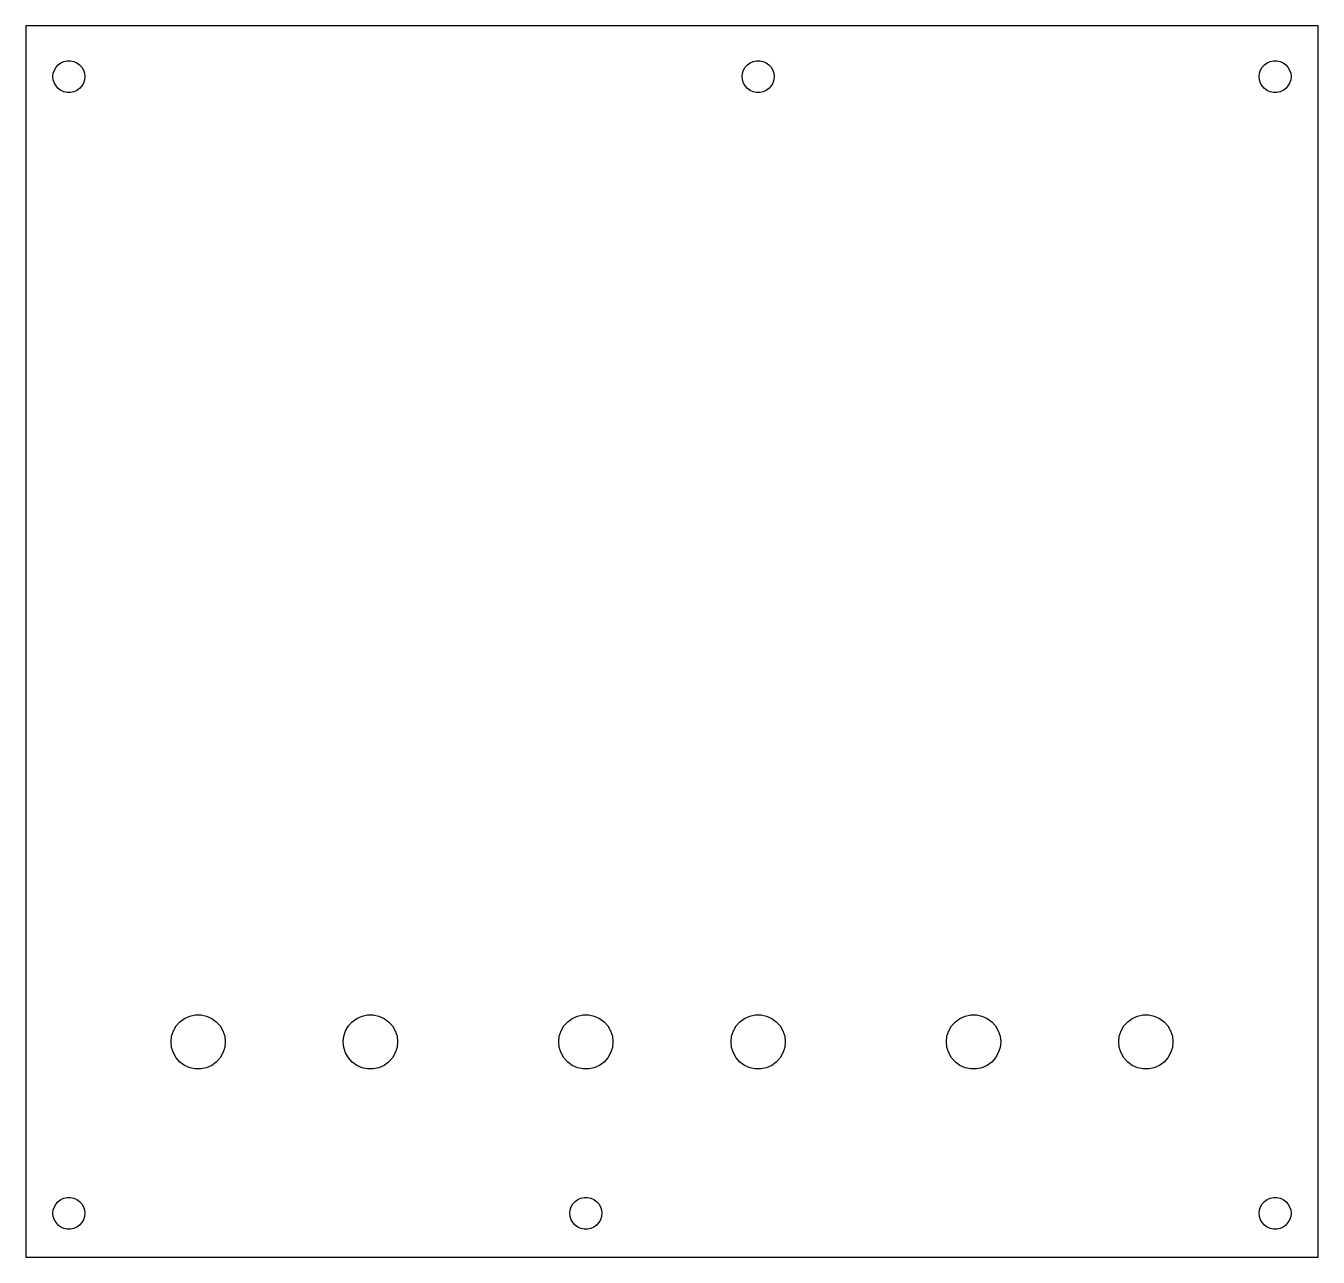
# Model space of a CAD drawing. Extents: x 0 to 150, y 0 to 143.
import ezdxf

# ---------------------------------------------------------------- set-up
doc = ezdxf.new("R2010")
doc.units = 0
doc.layers.add('Layer_1', color=7, linetype='CONTINUOUS')

msp = doc.modelspace()

# ---------------------------------------------------------------- linework, layer by layer
at = {"layer": 'Layer_1', "color": 7}
for points in [[(149.75085, 142.75085), (0.249149, 142.75085), (0.249149, 0.24915), (149.75085, 0.24915)], [(5.040173, 135.03782), (4.662459, 135.11832), (4.310624, 135.27477), (3.998718, 135.50111), (3.74068, 135.7883), (3.548188, 136.12197), (3.428398, 136.48775), (3.388468, 136.87145), (3.428398, 137.2551), (3.548188, 137.62089), (3.74068, 137.95455), (3.998718, 138.24174), (4.310624, 138.46809), (4.662459, 138.62453), (5.040173, 138.70503), (5.424894, 138.70503), (5.802646, 138.62453), (6.154481, 138.46809), (6.466386, 138.24174), (6.724423, 137.95455), (6.916916, 137.62089), (7.036329, 137.2551), (7.076249, 136.87145), (7.036329, 136.48775), (6.916916, 136.12197), (6.724423, 135.7883), (6.466386, 135.50111), (6.154481, 135.27477), (5.802646, 135.11832), (5.424894, 135.03782)], [(84.774048, 135.03782), (84.396968, 135.11832), (84.044758, 135.27477), (83.732858, 135.50111), (83.474828, 135.7883), (83.281958, 136.12197), (83.162918, 136.48775), (83.122618, 136.87145), (83.162918, 137.2551), (83.281958, 137.62089), (83.474828, 137.95455), (83.732858, 138.24174), (84.044758, 138.46809), (84.396968, 138.62453), (84.774048, 138.70503), (85.159558, 138.70503), (85.536598, 138.62453), (85.888808, 138.46809), (86.200718, 138.24174), (86.458748, 137.95455), (86.651618, 137.62089), (86.770658, 137.2551), (86.810958, 136.87145), (86.770658, 136.48775), (86.651618, 136.12197), (86.458748, 135.7883), (86.200718, 135.50111), (85.888808, 135.27477), (85.536598, 135.11832), (85.159558, 135.03782)], [(144.57473, 135.03782), (144.19765, 135.11832), (143.84544, 135.27477), (143.53354, 135.50111), (143.2755, 135.7883), (143.08302, 136.12197), (142.96398, 136.48775), (142.92368, 136.87145), (142.96398, 137.2551), (143.08302, 137.62089), (143.2755, 137.95455), (143.53354, 138.24174), (143.84544, 138.46809), (144.19765, 138.62453), (144.57473, 138.70503), (144.96024, 138.70503), (145.33728, 138.62453), (145.68949, 138.46809), (146.0014, 138.24174), (146.25944, 137.95455), (146.45231, 137.62089), (146.57135, 137.2551), (146.61165, 136.87145), (146.57135, 136.48775), (146.45231, 136.12197), (146.25944, 135.7883), (146.0014, 135.50111), (145.68949, 135.27477), (145.33728, 135.11832), (144.96024, 135.03782)], [(19.854657, 22.04016), (19.212802, 22.17658), (18.612799, 22.44374), (18.08158, 22.82951), (17.643029, 23.31716), (17.314173, 23.88553), (17.111886, 24.50959), (17.042946, 25.16222), (17.111886, 25.81489), (17.314173, 26.43895), (17.643029, 27.00732), (18.08158, 27.49497), (18.612799, 27.8807), (19.212802, 28.14748), (19.854657, 28.2839), (20.510487, 28.2839), (21.152341, 28.14748), (21.752344, 27.8807), (22.283562, 27.49497), (22.722113, 27.00732), (23.05097, 26.43895), (23.253256, 25.81489), (23.322196, 25.16222), (23.253256, 24.50959), (23.05097, 23.88553), (22.722113, 23.31716), (22.283562, 22.82951), (21.752344, 22.44374), (21.152341, 22.17658), (20.510487, 22.04016)], [(42.655649, 27.00709), (42.984505, 26.43876), (43.186792, 25.81466), (43.255732, 25.16199), (43.186792, 24.5094), (42.984505, 23.8853), (42.655649, 23.31697), (42.217136, 22.82928), (41.685879, 22.44351), (41.085914, 22.17635), (40.444022, 22.03994), (39.788229, 22.03994), (39.146375, 22.17635), (38.546371, 22.44351), (38.015116, 22.82928), (37.576603, 23.31697), (37.247745, 23.8853), (37.04546, 24.5094), (36.97652, 25.16199), (37.04546, 25.81466), (37.247745, 26.43876), (37.576603, 27.00709), (38.015116, 27.49478), (38.546371, 27.88051), (39.146375, 28.14767), (39.788229, 28.28409), (40.444022, 28.28409), (41.085914, 28.14767), (41.685879, 27.88051), (42.217136, 27.49478)], [(64.704868, 28.28378), (65.361298, 28.28378), (66.003228, 28.14737), (66.602858, 27.88021), (67.133888, 27.49447), (67.572998, 27.00682), (67.901108, 26.43846), (68.103768, 25.8144), (68.172368, 25.16173), (68.103768, 24.5091), (67.901108, 23.88503), (67.572998, 23.31667), (67.133888, 22.82902), (66.602858, 22.44325), (66.003228, 22.17609), (65.361298, 22.03967), (64.704868, 22.03967), (64.062898, 22.17609), (63.463318, 22.44325), (62.932278, 22.82902), (62.493158, 23.31667), (62.165058, 23.88503), (61.962398, 24.5091), (61.893498, 25.16173), (61.962398, 25.8144), (62.165058, 26.43846), (62.493158, 27.00682), (62.932278, 27.49447), (63.463318, 27.88021), (64.062898, 28.14737)], [(84.638438, 22.04016), (83.996468, 22.17658), (83.396878, 22.44374), (82.865848, 22.82951), (82.426698, 23.31716), (82.098598, 23.88553), (81.895938, 24.50959), (81.827338, 25.16222), (81.895938, 25.81489), (82.098598, 26.43895), (82.426698, 27.00732), (82.865848, 27.49497), (83.396878, 27.8807), (83.996468, 28.14748), (84.638438, 28.2839), (85.294828, 28.2839), (85.936798, 28.14748), (86.536398, 27.8807), (87.067428, 27.49497), (87.506578, 27.00732), (87.834678, 26.43895), (88.037338, 25.81489), (88.105938, 25.16222), (88.037338, 24.50959), (87.834678, 23.88553), (87.506578, 23.31716), (87.067428, 22.82951), (86.536398, 22.44374), (85.936798, 22.17658), (85.294828, 22.04016)], [(109.55538, 22.04016), (108.91341, 22.17658), (108.31382, 22.44374), (107.78279, 22.82951), (107.34368, 23.31716), (107.01557, 23.88553), (106.81291, 24.50959), (106.74431, 25.16222), (106.81291, 25.81489), (107.01557, 26.43895), (107.34368, 27.00732), (107.78279, 27.49497), (108.31382, 27.8807), (108.91341, 28.14748), (109.55538, 28.2839), (110.21181, 28.2839), (110.85374, 28.14748), (111.45336, 27.8807), (111.98439, 27.49497), (112.42351, 27.00732), (112.75161, 26.43895), (112.95428, 25.81489), (113.02288, 25.16222), (112.95428, 24.50959), (112.75161, 23.88553), (112.42351, 23.31716), (111.98439, 22.82951), (111.45336, 22.44374), (110.85374, 22.17658), (110.21181, 22.04016)], [(129.48895, 22.04016), (128.84699, 22.17658), (128.2474, 22.44374), (127.71636, 22.82951), (127.27721, 23.31716), (126.94911, 23.88553), (126.74644, 24.50959), (126.67784, 25.16222), (126.74644, 25.81489), (126.94911, 26.43895), (127.27721, 27.00732), (127.71636, 27.49497), (128.2474, 27.8807), (128.84699, 28.14748), (129.48895, 28.2839), (130.14535, 28.2839), (130.78731, 28.14748), (131.3869, 27.8807), (131.91793, 27.49497), (132.35709, 27.00732), (132.68519, 26.43895), (132.88785, 25.81489), (132.95645, 25.16222), (132.88785, 24.50959), (132.68519, 23.88553), (132.35709, 23.31716), (131.91793, 22.82951), (131.3869, 22.44374), (130.78731, 22.17658), (130.14535, 22.04016)], [(5.040022, 3.49787), (4.662308, 3.57797), (4.310473, 3.73478), (3.998567, 3.96151), (3.740529, 4.24756), (3.548038, 4.58123), (3.428247, 4.94777), (3.388327, 5.33105), (3.428247, 5.71429), (3.548038, 6.08083), (3.740529, 6.4145), (3.998567, 6.70055), (4.310473, 6.9269), (4.662308, 7.0841), (5.040022, 7.1642), (5.424743, 7.1642), (5.802495, 7.0841), (6.15433, 6.9269), (6.466235, 6.70055), (6.724273, 6.4145), (6.916765, 6.08083), (7.036178, 5.71429), (7.076108, 5.33105), (7.036178, 4.94777), (6.916765, 4.58123), (6.724273, 4.24756), (6.466235, 3.96151), (6.15433, 3.73478), (5.802495, 3.57797), (5.424743, 3.49787)], [(64.840328, 3.49787), (64.463288, 3.57797), (64.111078, 3.73478), (63.799168, 3.96151), (63.541138, 4.24756), (63.348268, 4.58123), (63.229228, 4.94777), (63.188928, 5.33105), (63.229228, 5.71429), (63.348268, 6.08083), (63.541138, 6.4145), (63.799168, 6.70055), (64.111078, 6.9269), (64.463288, 7.0841), (64.840328, 7.1642), (65.225838, 7.1642), (65.602878, 7.0841), (65.955088, 6.9269), (66.266988, 6.70055), (66.525028, 6.4145), (66.717898, 6.08083), (66.836938, 5.71429), (66.877238, 5.33105), (66.836938, 4.94777), (66.717898, 4.58123), (66.525028, 4.24756), (66.266988, 3.96151), (65.955088, 3.73478), (65.602878, 3.57797), (65.225838, 3.49787)], [(144.57458, 3.49787), (144.1975, 3.57797), (143.84529, 3.73478), (143.53339, 3.96151), (143.27536, 4.24756), (143.08286, 4.58123), (142.96383, 4.94777), (142.92353, 5.33105), (142.96383, 5.71429), (143.08286, 6.08083), (143.27536, 6.4145), (143.53339, 6.70055), (143.84529, 6.9269), (144.1975, 7.0841), (144.57458, 7.1642), (144.96009, 7.1642), (145.33713, 7.0841), (145.68934, 6.9269), (146.00125, 6.70055), (146.25928, 6.4145), (146.45216, 6.08083), (146.57119, 5.71429), (146.61149, 5.33105), (146.57119, 4.94777), (146.45216, 4.58123), (146.25928, 4.24756), (146.00125, 3.96151), (145.68934, 3.73478), (145.33713, 3.57797), (144.96009, 3.49787)]]:
    msp.add_lwpolyline(points, close=True, dxfattribs=at)

doc.saveas('drawing.dxf')
